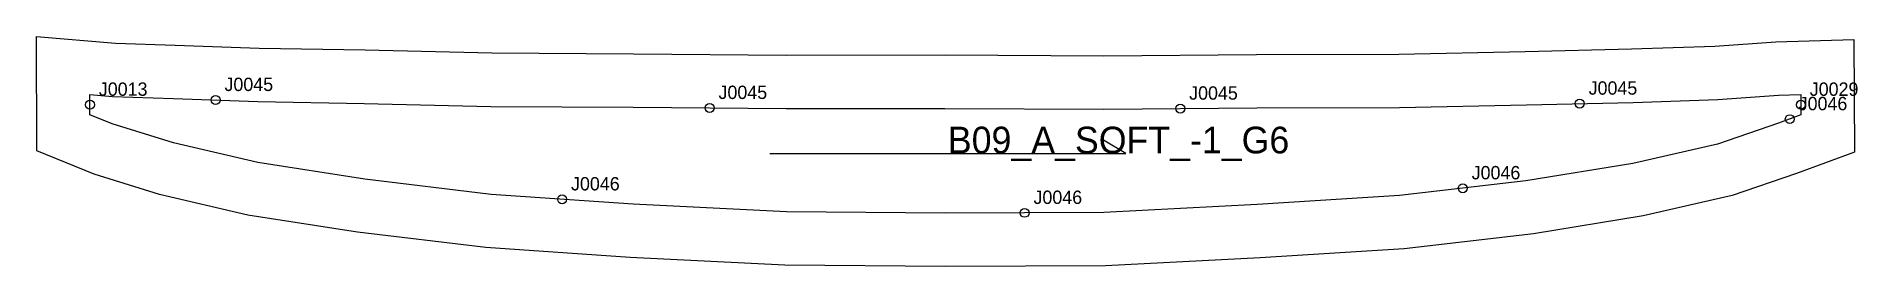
# Model space of a CAD drawing. Header units: millimetres. Extents: x -12 to 397, y -39 to 13.
import ezdxf

# ---------------------------------------------------------------- set-up
doc = ezdxf.new("R2010")
doc.units = ezdxf.units.MM
for name, color, linetype in [('CUT', 1, 'Continuous'), ('GRAIN', 3, 'Continuous'), ('LABEL', 7, 'Continuous'), ('NOTCH', 2, 'Continuous'), ('SEW', 5, 'Continuous')]:
    doc.layers.add(name, color=color, linetype=linetype)

msp = doc.modelspace()

# ---------------------------------------------------------------- linework, layer by layer
at = {"layer": 'CUT'}
msp.add_lwpolyline([(-12.03, 13.05), (5.74, 11.56), (19.17, 11.11), (38.02, 10.44), (61.86, 10.01), (90.29, 9.34), (122.12, 9.13), (156.5, 8.84), (192.14, 8.89), (227.77, 8.68), (262.14, 9), (294.09, 9.09), (322.52, 9.68), (346.41, 10.24), (365.13, 10.83), (378.8, 11.84), (396.35, 12.36), (396.53, -12.94), (383.47, -17.76), (369.04, -22.72), (349, -27.27), (324.34, -31.28), (295.34, -34.67), (262.99, -36.67), (228.2, -38.52), (192.15, -38.66), (156.16, -38.35), (121.37, -36.65), (88.98, -34.38), (60.11, -30.9), (35.46, -27.08), (15.64, -22.45), (0.93, -17.92), (-11.97, -12.64), (-12.03, 13.05)], close=True, dxfattribs=at)
at = {"layer": 'GRAIN'}
for p, q in [((232.78, -13.23), (227.78, -10.23)), ((152.78, -13.23), (232.78, -13.23))]:
    msp.add_line(p, q, dxfattribs=at)
at = {"layer": 'NOTCH'}
for centre in [(0, -2.29), (28.23, -1.22), (139.24, -3.01), (245, -3.16), (334.76, -2.04), (384.45, -2.3), (381.96, -5.53), (308.48, -21.06), (106.1, -23.55), (210.02, -26.59)]:
    msp.add_circle(centre, 1, dxfattribs=at)
at = {"layer": 'SEW'}
msp.add_lwpolyline([(0, 0), (5.04, -0.42), (18.76, -0.88), (37.7, -1.55), (61.61, -1.99), (90.11, -2.66), (122.03, -2.87), (156.45, -3.16), (192.12, -3.11), (227.79, -3.32), (262.22, -3), (294.23, -2.91), (322.78, -2.32), (346.74, -1.76), (365.76, -1.15), (379.41, -0.15), (384.44, 0), (384.47, -4.6), (379.44, -6.45), (365.74, -11.17), (346.71, -15.49), (322.68, -19.4), (294.27, -22.72), (262.3, -24.69), (227.85, -26.53), (192.18, -26.66), (156.51, -26.35), (122.08, -24.67), (90.12, -22.43), (61.74, -19.01), (37.75, -15.3), (18.77, -10.86), (4.98, -6.61), (0.01, -4.58)], close=True, dxfattribs=at)

# ---------------------------------------------------------------- texts
at = {"layer": 'LABEL'}
for s, height, p in [('J0013', 3, (2, -0.29)), ('J0045', 3, (30.23, 0.78)), ('J0045', 3, (141.24, -1.01)), ('J0045', 3, (247, -1.16)), ('J0045', 3, (336.76, -0.04)), ('J0029', 3, (386.45, -0.3)), ('J0046', 3, (383.96, -3.53)), ('B09_A_SOFT_-1_G6', 6, (192.78, -13.23)), ('J0046', 3, (310.48, -19.06)), ('J0046', 3, (108.1, -21.55)), ('J0046', 3, (212.02, -24.59))]:
    msp.add_text(s, height=height, dxfattribs=at).set_placement(p)

doc.saveas('drawing.dxf')
